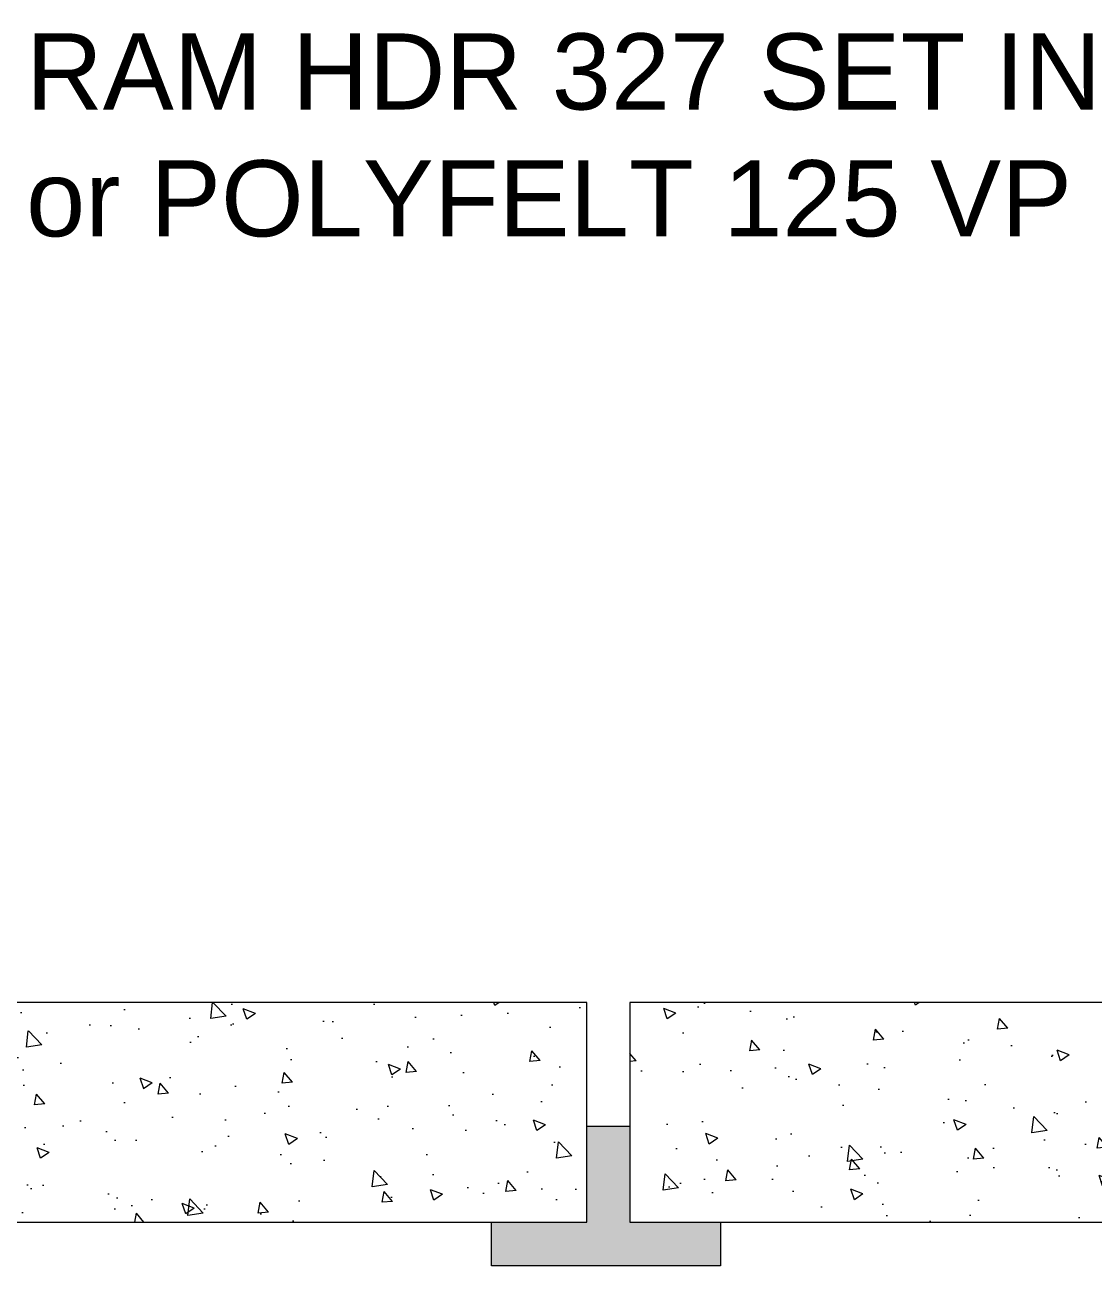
# Model space of a CAD drawing. Header units: inches. Extents: x -0.6 to 92.7, y 0 to 63.4.
# Drawn here: x 21.01 to 31.12, y 31.99 to 43.84 of the extents above; entities that cross this region are included whole.
import ezdxf
from ezdxf import colors
from ezdxf.entities.mleader import LeaderData, LeaderLine
from ezdxf.math import Vec2, Vec3

# ---------------------------------------------------------------- set-up
doc = ezdxf.new("R2010")
doc.units = ezdxf.units.IN
doc.header["$MEASUREMENT"] = 0
doc.layers.add('Others', color=190, linetype='Continuous', lineweight=0)
doc.layers.add('Text', color=20, linetype='Continuous', lineweight=0)
doc.styles.get("Standard").update_dxf_attribs({"font": 'arial.ttf'})

# ---------------------------------------------------------------- blocks, each defined once
blk = doc.blocks.new('_Dot')
at = {"color": 0, "linetype": 'ByBlock', "lineweight": -2}
blk.add_line((-0.5, 0), (-1, 0), dxfattribs=at)
at = {"color": 0, "linetype": 'ByBlock', "const_width": 0.5}
blk.add_lwpolyline([(-0.25, 0, 1), (0.25, 0, 1)], format="xyb", close=True, dxfattribs=at)

msp = doc.modelspace()

# ---------------------------------------------------------------- hatches: boundary and pattern name
at = {"layer": 'Others'}
h = msp.add_hatch(dxfattribs=at)
h.set_pattern_fill('CONCRETE___STRUCTURAL_0002', color=256, style=0, pattern_type=2)
h.set_pattern_definition([(130, (17.6827, 33.3214), (1.17164, 0.10251), [0.12251, -1.34764]), (185, (17.6827, 33.3214), (0.22665, 1.2287), [0.09801, -1.07811]), (79.549, (17.585, 33.3128), (-0.945, 1.1262), [0.10412, -1.14531]), (133.816, (17.6827, 33.648), (1.74334, 0.27037), [0.18377, -2.02145]), (83.364, (17.5374, 33.6255), (-1.52677, 1.59122), [0.15618, -1.71797]), (188.816, (17.6827, 33.648), (-1.52677, 1.59122), [0.147, -1.61716]), (159, (17.5193, 33.5664), (0.97505, 0.65768), [0.12251, -1.34764]), (214, (17.5193, 33.5664), (-0.39745, 1.18453), [0.09801, -1.07811]), (108.549, (17.4381, 33.5116), (-1.3725, 0.52685), [0.10412, -1.14531]), (142.5, (17.68267, 33.32135), (-0.019863, 0.543781), [0, -1.06504, 0, -1.094443, 0, -1.082192]), (172.5, (17.6827, 33.32135), (-0.429723, 0.64427), [0, -0.623996, 0, -1.040538, 0, -0.412458]), (212.5, (18.04694, 33.32135), (0.871998, 0.036843), [0, -0.408374, 0, -1.27413, 0, -1.69067]), (222.5, (18.2103, 33.32135), (-0.95263, 0.16352), [0, -0.530887, 0, -0.84615, 0, -1.20062])])
h.paths.add_polyline_path([(26.32641, 34.58989), (11.9935, 34.58989), (11.9935, 32.51215), (26.32641, 32.51215)])
h = msp.add_hatch(dxfattribs=at)
h.set_pattern_fill('CONCRETE___STRUCTURAL_0002', color=256, style=0, pattern_type=2)
h.set_pattern_definition([(130, (32.423, 33.3214), (1.17164, 0.10251), [0.12251, -1.34764]), (185, (32.423, 33.3214), (0.22665, 1.2287), [0.09801, -1.07811]), (79.549, (32.3254, 33.3128), (-0.945, 1.1262), [0.10412, -1.14531]), (133.816, (32.423, 33.648), (1.74334, 0.27037), [0.18377, -2.02145]), (83.364, (32.2777, 33.6255), (-1.52677, 1.59122), [0.15618, -1.71797]), (188.816, (32.423, 33.648), (-1.52677, 1.59122), [0.147, -1.61716]), (159, (32.2596, 33.5664), (0.97505, 0.65768), [0.12251, -1.34764]), (214, (32.2596, 33.5664), (-0.39745, 1.18453), [0.09801, -1.07811]), (108.549, (32.1784, 33.5116), (-1.3725, 0.52685), [0.10412, -1.14531]), (142.5, (32.423, 33.32135), (-0.019863, 0.543781), [0, -1.06504, 0, -1.094443, 0, -1.082192]), (172.5, (32.423, 33.32135), (-0.429723, 0.64427), [0, -0.623996, 0, -1.040538, 0, -0.412458]), (212.5, (32.78727, 33.32135), (0.871998, 0.036843), [0, -0.408374, 0, -1.27413, 0, -1.69067]), (222.5, (32.9506, 33.32135), (-0.95263, 0.16352), [0, -0.530887, 0, -0.84615, 0, -1.20062])])
h.paths.add_polyline_path([(41.06673, 34.58989), (26.73382, 34.58989), (26.73382, 32.51215), (41.06673, 32.51215)])
msp.add_hatch(color=256, dxfattribs=at).paths.add_polyline_path([(27.59073, 32.51215), (27.59073, 32.09837), (25.42449, 32.09837), (25.42449, 32.51215), (26.32641, 32.51215), (26.32641, 33.41985), (26.73382, 33.41985), (26.73382, 32.51215)])

# ---------------------------------------------------------------- linework, layer by layer
at = {"layer": 'Others', "flags": 128}
for points in [[(26.32641, 34.58989), (11.9935, 34.58989), (11.9935, 32.51215), (26.32641, 32.51215)], [(41.06673, 34.58989), (26.73382, 34.58989), (26.73382, 32.51215), (41.06673, 32.51215)], [(27.59073, 32.51215), (27.59073, 32.09837), (25.42449, 32.09837), (25.42449, 32.51215), (26.32641, 32.51215), (26.32641, 33.41985), (26.73382, 33.41985), (26.73382, 32.51215)]]:
    msp.add_lwpolyline(points, close=True, dxfattribs=at)

# ---------------------------------------------------------------- leaders
at = {"layer": 'Text'}
ml = msp.add_multileader_mtext('Standard', dxfattribs=at)
ml.set_content('BARRETT APPROVED PROTECTION COURSE \\P(EXPOSED PROTECTION COURSE TO BE GRANULATED)\\P\\pxqj;(CONSULT A BARRETT REPRESENTATIVE)', color=256)
ml.set_leader_properties(color=256, lineweight=0)
ml.set_arrow_properties(name='DOT')
ml.build(insert=Vec2(0, 0))
ml.multileader.update_dxf_attribs({"text_left_attachment_type": 2, "text_right_attachment_type": 2, "dogleg_length": 0.36, "arrow_head_size": 0.5})
ctx = ml.context
ctx.base_point, ctx.char_height, ctx.arrow_head_size, ctx.landing_gap_size, ctx.plane_origin = Vec3(20.66152, 47.06491), 0.72, 0.5, 0.36, Vec3(10.90528, 43.63222)
ctx.left_attachment, ctx.right_attachment = 2, 2
notes = []
notes.append((ctx, [(0, (1, 1, 0), (18.21698, 47.06491), (1, 0), 2.44454, [(0, [(11.14298, 43.44792)], 0, [])])]))
ctx.mtext.insert, ctx.mtext.flow_direction = Vec3(21.02152, 48.7499), 5
ml = msp.add_multileader_mtext('Standard', dxfattribs=at)
ml.set_content('RAM HDR 327 SET IN RAM PROOF GC TYPICAL ALL 90 DEGREE BASE FLASHINGS \\Por POLYFELT 125 VP EMBEDDED IN RAM PROOF GC *(CONSULT A BARRETT REPRESENTATIVE)', color=256)
ml.set_leader_properties(color=256, lineweight=0)
ml.set_arrow_properties(name='DOT')
ml.build(insert=Vec2(0, 0))
ml.multileader.update_dxf_attribs({"text_left_attachment_type": 2, "text_right_attachment_type": 2, "dogleg_length": 0.36, "arrow_head_size": 0.5})
ctx = ml.context
ctx.base_point, ctx.char_height, ctx.arrow_head_size, ctx.landing_gap_size, ctx.plane_origin = Vec3(20.66152, 42.67995), 0.72, 0.5, 0.36, Vec3(10.64875, 26.13178)
ctx.left_attachment, ctx.right_attachment = 2, 2
notes.append((ctx, [(1, (1, 1, 0), (18.21698, 42.67995), (1, 0), 2.44454, [(0, [(10.81466, 26.81415)], 0, [])])]))
ctx.mtext.insert, ctx.mtext.defined_height, ctx.mtext.flow_direction = Vec3(21.02152, 43.75855), 3.22093, 5
for ctx, leaders in notes:
    for number, flags, end, landing, length, lines in leaders:
        leader = LeaderData()
        leader.index, (leader.has_last_leader_line, leader.has_dogleg_vector, leader.attachment_direction) = number, flags
        leader.last_leader_point, leader.dogleg_vector, leader.dogleg_length = Vec3(end), Vec3(landing), length
        for number, points, colour, breaks in lines:
            line = LeaderLine()
            line.index, line.vertices, line.color, line.breaks = number, Vec3.list(points), colors.encode_raw_color(colour), breaks
            leader.lines.append(line)
        ctx.leaders.append(leader)

doc.saveas('drawing.dxf')
